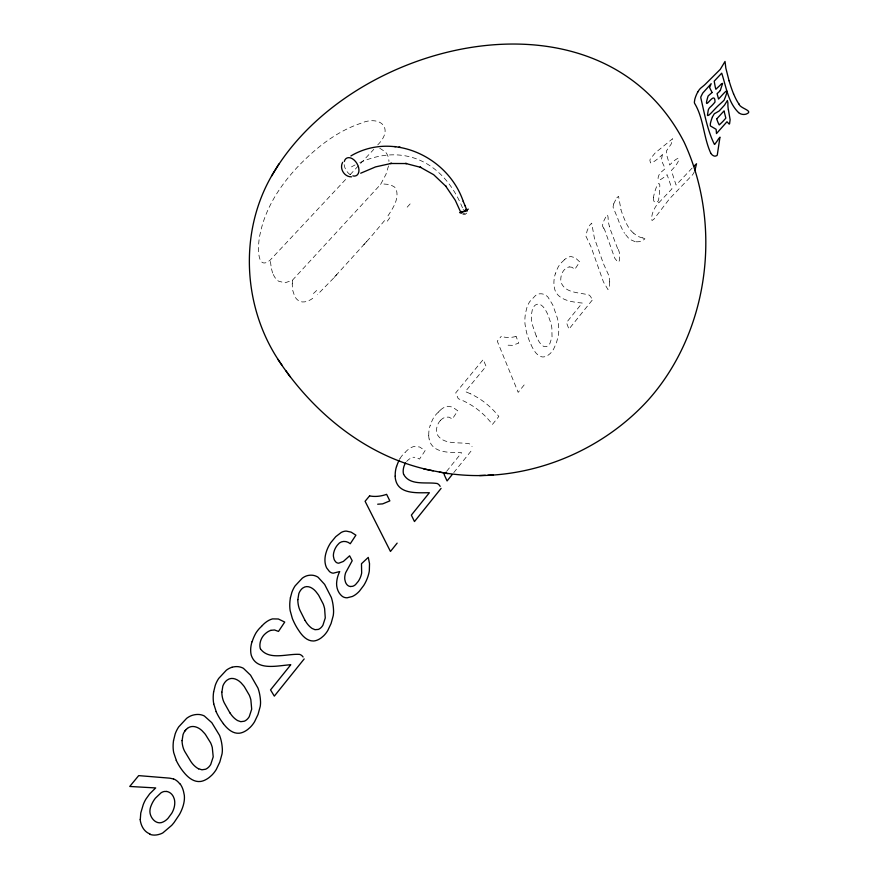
<?xml version="1.0" encoding="UTF-8"?>
<svg xmlns="http://www.w3.org/2000/svg" width="879" height="879" viewBox="0 0 879 879"><rect width="100%" height="100%" fill="white"/><g stroke="black" fill="none" stroke-linecap="round" stroke-linejoin="round"><path stroke-width="0.66" stroke-dasharray="4.39 3.3" d="M388.529 165.911L385.936 174.383L380.618 184.403L292.344 280.313L285.016 282.796L278.775 281.269A20.437 10.812 81.4 0 1 276.863 279.83L275.226 277.874A16.657 8.79 81 0 1 272.677 272.962M662.348 154.748L661.437 159.934A3.769 2.022 -77.4 0 0 661.667 160.967L665.205 168.636L661.931 171.471A56.652 30.633 -78.1 0 1 661.008 172.185A5.637 3.011 -77.1 0 0 659.613 173.844C658.426 175.492 656.338 181.865 660.415 179.635A57.179 30.831 -78 0 0 667.095 174.657L671.963 188.831L658.832 202.73M613.729 203.939L613.102 206.73A2.846 1.56 -76.5 0 0 613.19 207.543L617.684 218.234A106.183 56.52 -77.6 0 0 624.529 233.265M694.432 171.57L693.454 173.504A9.724 5.098 -77.3 0 1 691.454 175.932L669.523 198.797L653.855 219.223L652.042 220.508L651.537 218.915A12.954 6.9 -76.4 0 1 653.273 211.235L654.064 209.532A19.679 10.46 -76.4 0 1 658.81 202.642M616.838 197.819L618.552 196.303L620.959 209.631M466.683 213.125L464.881 214.586L462.684 214.421M387.98 215.838C392.836 208.301 399.033 199.39 396.396 189.996A9.944 8.933 -59.7 0 0 394.308 186.886L389.979 184.546L383.859 184.019A31.139 28.304 -74.3 0 0 383.255 184.052L380.618 184.403M384.541 220.585L371.279 236.44L332.866 278.885L317.352 294.718M377.739 144.892C394.66 127.807 379.706 114.852 360.522 123.412C335.877 131.696 315.143 148.617 297.377 167.164C279.786 185.996 265.15 208.631 260.063 234.221C258.184 241.022 255.317 272.512 270.15 260.129L347.326 177.646M453.762 472.616L472.968 448.686M524.159 384.925L518.181 392.375L497.283 341.151L501.294 336.283M592.171 300.2L568.922 329.153L566.472 322.571L582.217 303.035C571.548 302.013 555.693 300.047 554.199 286.675A16.668 9.405 -75 0 1 553.913 283.06A17.899 10.098 -75 0 1 555.286 273.852M446.609 471.353L461.64 452.696C450.334 452.443 431.974 453.575 429.128 439.017M406.669 461.475L407.285 460.794A16.536 9.878 -70.1 0 1 412.943 457.344M334.185 277.423L336.844 274.468M366.785 241.45L362.313 246.362M692.092 168.12L676.061 185.073L671.336 170.438C680.423 161.692 682.895 151.485 669.688 165.01L666.798 155.418L666.392 151.001L671.16 144.134L672.622 138.717L655.207 152.902L650.284 158.945A4.516 2.428 -77.4 0 0 649.889 160.582L650.614 162.923L653.526 161.89A88.186 48.169 -78.8 0 0 662.326 154.671M438.39 412.086L440.115 410.328M405.054 452.476L406.834 450.652A22.645 13.537 -70.2 0 1 414.657 446.356L419.701 447.037L425.117 450.663L419.525 459.102L416.152 457.322L412.954 457.278M440.489 420.404L439.896 421.063A9.449 5.593 -71.3 0 0 437.127 426.337A10.427 6.175 -71.3 0 0 436.863 433.754C442.653 445.378 458.761 441.774 469.276 443.752A15.954 9.251 -71 0 1 472.078 446.675M350.095 174.69L373.817 149.342M564.373 259.788L562.824 261.338A19.041 10.735 -75 0 0 558.429 266.59A24.425 13.745 -75 0 0 555.374 273.896M312.748 298.322C308.287 301.695 301.101 304.101 296.772 299.19A10.317 6.054 74.5 0 1 294.575 295.981L292.784 290.564L292.18 283.752M569.328 266.886L572.02 267.293L574.811 269.403L579.722 261.887L575.262 257.767L571.042 256.558A21.041 11.845 -75 0 0 564.362 259.777M635.176 241.703L629.32 239.132L624.529 233.276M642.604 237.802L644.922 238.835L642.692 240.571A38.127 20.58 -76.6 0 1 635.187 241.648M508.117 345.194L512.435 345.337L518.742 343.118L516.072 336.437M470.199 393.649L465.299 391.594L486.054 366.334L483.219 359.533L455.718 392.869L458.267 398.714C471.77 403.857 483.824 412.822 492.394 424.48L498.843 416.448A211.498 123.269 -67.9 0 0 470.188 393.693M617.629 248.592L610.037 228.749A107.095 57.179 -77.4 0 1 609.466 226.826L609.301 226.244M603.763 228.232L602.598 226.321A2.824 1.56 -76.1 0 1 602.5 225.244L603.686 221.277A39.511 21.568 -75.9 0 1 605.994 216.684L607.554 214.872L608.07 217.234A27.963 15.295 -76.5 0 0 609.356 226.178M531.015 344.777C533.41 349.556 536.245 355.545 541.947 356.885A19.81 11.185 -73.8 0 0 546.529 356.083A21.382 12.086 -73.8 0 0 548.331 355.039L550.045 353.655A16.888 9.526 -73.8 0 0 553.561 349.183L556.352 343.063L558.275 336.053A18.393 10.383 -73.8 0 0 558.736 331.218A49.213 28.084 -73.6 0 0 557.736 319.615A41.137 23.425 -73.7 0 0 557.44 318.231L552.737 304.859L547.925 297.069A28.337 16.174 -74.1 0 0 546.705 295.948A28.513 16.283 -74.1 0 0 539.783 293.806A18.272 10.438 -74.2 0 0 535.608 295.443L529.751 301.607A16.811 9.614 -74.2 0 0 526.982 307.342L525.51 313.166A29.721 16.91 -74.3 0 0 525.027 324.318L526.433 332.064A98.019 54.685 -75.2 0 0 531.059 344.733M536.234 336.064L532.619 325.494A28.062 15.921 -74.4 0 1 531.345 315.067L532.344 309.628A7.537 4.307 -74.2 0 1 533.751 306.815A7.977 4.56 -74.2 0 1 534.355 306.035A7.482 4.274 -74.2 0 1 535.663 304.859C540.486 302.024 544.53 307.969 546.397 311.682A80.604 46.477 -72.9 0 1 547.727 314.308L550.946 323.307A46.488 26.59 -73.4 0 1 551.847 327.933L552.034 336.844L549.957 343.337A7.197 4.065 -73.8 0 1 548.221 345.513L547.903 345.777A8.636 4.878 -73.8 0 1 546.145 346.667L543.618 346.392L541.398 344.733A45.796 25.766 -74.5 0 1 536.278 336.02M272.611 273.028L270.721 265.941M271.018 265.887A28.688 16.514 81.9 0 1 270.468 260.173M379.728 148.342A27.721 23.612 -63.3 0 1 380.288 148.551L385.321 151.88A16.02 13.581 -55.3 0 1 387.991 156.297L388.705 159.044A19.679 16.734 -53.8 0 1 388.936 161.417M389.902 217.596A91.295 63.936 -62.2 0 1 386.288 222.497M407.186 207.169A210.707 1.318 -47.8 0 1 411.207 202.73M316.616 290.477A88.361 45.038 -77.2 0 1 312.32 294.454M292.52 283.862A35.347 23.689 72.5 0 1 292.674 280.467M359.83 162.637A158.561 100.865 -73.1 0 1 463.453 210.312M351.501 166.878A158.561 100.865 -73.1 0 1 355.072 164.955M350.227 174.712A9.988 6.384 60.2 0 1 344.128 162.615M465.002 213.168A3.219 1.912 -20.5 0 1 462.64 213.663M463.046 209.839A3.219 1.912 -20.5 0 1 463.694 209.609M399.989 458.519A20.492 12.262 -70.2 0 1 405.065 452.542M399.538 459.398A26.282 15.701 -70.2 0 1 400 458.541M440.478 420.338A16.272 9.614 -71.2 0 1 445.983 417.118L449.081 417.173L452.322 419.041L457.761 410.801L452.553 407.054L447.686 406.274A22.283 13.185 -71.3 0 0 440.115 410.317M438.401 412.152A20.162 11.943 -71.3 0 0 433.479 417.954A25.865 15.295 -71.3 0 0 430.161 425.777M428.776 435.314A18.964 11.24 -71.3 0 1 430.051 425.755M429.139 439.017A17.657 10.471 -71.3 0 1 428.71 435.347M516.083 336.393A68.408 39.83 -75 0 1 501.283 336.349M591.446 298.146A15.064 8.34 -74.5 0 0 589.062 295.036C579.69 292.333 565.01 293.476 561.055 282.258A9.845 5.549 -75 0 1 561.417 275.083A8.922 5.032 -75 0 1 563.944 270.205L564.483 269.622A15.361 8.647 -75 0 1 569.328 266.941M603.785 228.188A28.018 15.602 -75.6 0 1 605.532 232.254L614.751 258.195L617.651 261.854L618.805 261.81L619.497 260.327A7.988 4.362 -75.5 0 0 619.684 259.206L619.574 254.218A15.525 8.504 -75.5 0 0 617.706 248.46M613.685 203.906A35.281 19.206 -76.3 0 1 616.86 197.874M642.582 237.912A58.19 31.237 -77 0 1 633.605 233.111M633.561 233.199A62.343 33.468 -77.1 0 1 626.002 222.64A130.641 68.914 -78 0 1 620.926 209.663M609.718 281.895L609.312 287.719L607.938 289.477L603.466 281.994L591.073 246.955L586.117 236.561A2.34 1.308 -75.9 0 1 585.93 235.913L587.106 230.858A36.193 19.986 -75.8 0 1 589.842 225.09L591.677 223.167L594.413 238.22L603.346 263.458L609.004 275.907L609.718 281.895M653.515 197.676C652.504 204.214 659.272 203.873 658.876 197.511A49.059 26.733 -76.7 0 0 659.81 184.975C658.217 178.569 653.372 195.567 653.515 197.676"/><path stroke-width="1.32" d="M182.107 740.612L183.052 734.525A9.021 5.56 -62.3 0 1 187.403 728.405M221.882 692.158L222.826 686.147A8.823 5.439 -63.7 0 1 224.584 682.763A9.328 5.746 -63.8 0 1 225.365 681.763A8.746 5.395 -63.8 0 1 227.079 680.137C232.166 676.138 238.89 679.819 242.307 684.236A95.328 58.212 -62 0 1 244.307 686.62L249.317 695.19A54.674 33.369 -62.9 0 1 250.856 699.794L251.691 709.155L249.273 716.605A8.416 5.098 -63.7 0 1 247.043 719.407L246.614 719.78A10.108 6.12 -63.7 0 1 244.263 721.219L240.769 721.681L237.616 720.582A53.289 32.435 -64.6 0 1 230.001 712.88M297.86 599.588L298.805 593.721A8.46 5.175 -66.5 0 1 300.475 590.479A8.955 5.472 -66.5 0 1 301.211 589.534A8.394 5.131 -66.5 0 1 302.815 588.029C307.815 584.271 313.935 588.589 316.879 592.875A91.141 55.542 -64.8 0 1 318.703 595.325L323.241 604.049A52.355 31.82 -65.6 0 1 324.615 608.675L325.274 617.937L322.945 625.145A8.076 4.856 -66.3 0 1 320.846 627.793L320.439 628.133A9.691 5.834 -66.3 0 1 318.242 629.43L315.001 629.694L312.089 628.441A51.18 30.897 -67.2 0 1 305.123 620.442M173.537 740.579L175.196 733.877A20.118 12.405 -62.3 0 1 178.734 726.856L186.634 718.352A21.854 13.471 -62.3 0 1 192.479 715.264A34.16 20.986 -62.2 0 1 202.533 715.22A33.94 20.843 -62.2 0 1 204.357 716L211.806 722.681L219.508 735.305A49.389 30.095 -61.9 0 1 220.025 736.69A59.168 36.072 -61.7 0 1 222.321 748.655A21.997 13.328 -62.4 0 1 222.035 753.918L219.827 761.994L216.311 769.411A20.206 12.229 -62.3 0 1 211.652 775.333L209.312 777.377A25.59 15.514 -62.4 0 1 206.818 779.091A23.7 14.361 -62.3 0 1 200.357 781.486C193.556 782.244 187.82 777.267 183.843 772.333A115.775 70.749 -64.3 0 1 176.25 760.423M213.641 691.883L215.278 685.279A19.657 12.119 -63.7 0 1 218.728 678.412L226.375 670.194A21.36 13.163 -63.8 0 1 232.012 667.282M694.882 170.46L696.531 163.769L693.817 166.263M712.364 117.072L714.242 113.82A4.098 2.121 -78.1 0 1 715.198 113.27L719.165 110.985L724.604 105.062A31.172 15.866 -78 0 1 724.911 104.48L727.383 100.503L727.911 102.909A21.986 11.185 -78.4 0 0 728.383 109.82M342.656 162.296C339.151 168.548 344.359 177.042 351.512 176.844M275.094 170.196C237.813 228.815 241.835 309.111 282.027 365.246M275.424 169.702C356.797 38.006 601.214 -18.514 684.027 141.958C722.637 224.694 709.452 331.229 648.317 399.912C596.687 456.805 515.259 486.285 439.379 472.023M271.523 176.119L278.852 164.01M720.297 90.471L722.604 83.384L721.198 84.076A71.485 37.478 -79.7 0 1 719.769 85.571L715.858 89.273A86.428 43.576 -79.4 0 1 715.209 86.779L714.198 81.176L721.703 73.177C726.153 86.549 728.01 102.294 738.569 112.578M304.189 658.92L274.325 696.124L270.534 689.905L290.784 664.766C278.28 665.359 256.932 671.501 251.372 655.558A19.349 11.888 -65.1 0 1 250.735 651.822A20.777 12.767 -65.1 0 1 252.02 641.692M397.143 543.134L390.463 551.452L365.104 501.294L369.609 495.833M441.093 488.394L414.47 521.555L411.35 515.116L429.381 492.734C417.877 492.658 398.912 494.69 395.616 479.846A17.943 10.746 -70.2 0 1 395.165 476.154M452.092 474.693L447.081 480.934L444.104 474.462L445.774 472.397M261.546 626.309L263.557 624.233A24.403 14.976 -65.2 0 1 272.501 618.893L278.357 618.992L284.73 622.079L278.489 631.419L274.534 629.979L270.831 630.32M712.067 92.515L708.518 95.624A3.241 1.692 -78.4 0 0 708.067 96.163C702.09 115.654 715.154 88.241 714.979 102.052A45.082 23.623 -79 0 1 710.342 107.018L709.375 107.985A5.944 3.087 -78.2 0 0 708.265 110.051L707.474 115.182A1.198 0.626 -78.2 0 0 707.76 115.567L708.87 115.127A60.519 31.809 -79.1 0 0 712.484 111.622L716.297 107.579A92.273 46.785 -77.1 0 1 720 104.041L723.175 101.118A40.412 20.975 -79 0 0 724.12 100.173C730.042 85.461 725.988 91.031 718.561 99.041L717.066 93.624L717.594 93.163A35.347 18.404 -79.1 0 0 720.308 90.515M187.436 728.35C192.589 724.219 199.599 727.57 203.291 732.042A97.69 59.541 -60.6 0 1 205.378 734.383L210.641 742.865A55.97 34.138 -61.4 0 1 212.278 747.458L213.212 756.852L210.74 764.433A8.614 5.219 -62.3 0 1 208.444 767.323L208.004 767.708A10.339 6.263 -62.3 0 1 205.565 769.235L201.939 769.795L198.654 768.784M459.574 212.652L464.002 211.542L468.309 209.103M464.002 211.542L467.496 209.565M360.698 173.218L375.597 166.889L391.638 163.329L390.397 163.494L406.581 163.549L405.549 163.428L420.92 167.417L420.107 167.12L433.666 174.701L445.939 186.337L445.576 185.908L455.311 200.335L461.025 212.916M350.908 155.924C393.166 131.004 448.213 156.901 463.365 201.676M464.947 210.828L462.288 211.872M479.582 475.55L485.362 475.308M487.878 475.187L493.13 474.968M350.644 586.513L352.754 586.26A9.933 5.944 -67.6 0 0 355.599 584.535L358.269 581.349A13.295 7.966 -67.6 0 0 361.665 573.02L361.478 563.725L368.279 557.385L369.521 563.659L369.323 570.878A19.986 11.965 -67.7 0 1 368.686 573.954A24.942 14.954 -67.6 0 1 363.796 585.381L359.401 591.171A24.063 14.427 -67.6 0 1 352.336 596.478L347.161 597.786A21.535 12.899 -67.6 0 1 342.217 596.292C337.756 592.754 335.943 586.645 336.789 581.118A17.888 10.735 -67.5 0 1 339.723 571.559L333.251 573.185A17.075 10.383 -67.7 0 1 329.438 571.504L326.746 568.032A20.766 12.636 -67.8 0 1 325.043 562.164A18.382 11.196 -67.7 0 1 325.823 553.506L326.614 550.979A23.052 14.009 -67.8 0 1 327.263 549.254A22.722 13.811 -67.8 0 1 330.812 542.618L335.756 536.662L341.206 532.476A19.503 11.856 -67.9 0 1 346.26 531.092L351.095 532.125L355.896 535.168L350.26 543.738C346.579 540.475 340.656 540.53 337.734 544.749A11.306 6.878 -67.8 0 0 334.987 549.012A12.702 7.713 -67.8 0 0 334.218 550.935L333.69 552.825A9.493 5.779 -67.8 0 0 333.438 556.374L334.031 559.088A15.921 9.669 -67.9 0 0 334.712 560.549L335.833 562A11.141 6.768 -67.8 0 0 338.778 563.186L343.359 561.439L349.611 555.803L352.204 560.725L345.689 572.658A10.911 6.549 -67.6 0 0 345.304 573.899A11.053 6.636 -67.6 0 0 344.821 579.492L345.436 581.997A16.943 10.152 -67.7 0 0 346.051 583.37A14.339 8.592 -67.7 0 0 350.644 586.535M394.462 146.529L395.605 146.661M398.956 147.013L400.066 147.145M166.625 791.474L164.483 791.463A12.372 7.515 -60.9 0 0 161.121 792.748L155.385 798.187A18.217 11.042 -60.9 0 0 150.683 806.867A10.68 6.494 -60.8 0 0 149.99 809.966C148.98 816.767 155.968 825.7 163.175 821.92A14.108 8.537 -60.9 0 0 168.054 818.283L171.79 813.207A14.613 8.845 -60.9 0 0 174.514 805.79A16.833 10.196 -60.9 0 0 174.251 798.934L173.416 796.77A23.975 14.525 -60.7 0 0 166.647 791.43M277.885 359.291C313.55 413.602 368.345 458.201 433.182 470.814M423.788 468.979L447.861 473.671M377.684 504.216L382.651 503.876L389.847 500.876L386.617 494.339A72.627 44.455 -70.8 0 1 369.587 495.91M223.343 723.681C227.09 728.603 232.485 733.778 239.165 733.229A23.173 14.031 -63.7 0 0 245.406 731.042A25.008 15.163 -63.7 0 0 247.812 729.405L250.075 727.449A19.756 11.954 -63.7 0 0 254.591 721.703L258.03 714.44L260.206 706.485A21.503 13.031 -63.7 0 0 260.514 701.266A57.794 35.248 -63.1 0 0 258.382 689.312A48.257 29.403 -63.3 0 0 257.888 687.938L250.559 675.182L243.439 668.348A33.171 20.36 -63.6 0 0 241.692 667.524A33.391 20.503 -63.6 0 0 232.023 667.249M739.008 104.008C739.865 108.524 754.468 110.798 746.238 114.083A30.216 15.284 -78.6 0 1 738.558 112.6M285.961 370.795L290.081 376.695M229.946 712.946L224.266 702.848A32.743 20.063 -64.2 0 1 221.805 692.191M305.079 620.497L299.937 610.246A31.413 19.107 -66.9 0 1 297.794 599.621M710.726 153.067C703.442 137.223 703.683 118.247 694.586 103.315A3.318 1.747 -78.4 0 1 694.377 102.096L694.828 99.206A20.008 10.449 -78.4 0 1 697.739 92.086M176.305 760.368L173.701 752.6A35.512 21.81 -62.5 0 1 173.515 740.579M465.068 205.675L466.815 210.18M463.189 201.28L465.233 206.049M216.168 711.594L213.718 703.815M260.481 648.922C269.282 660.744 287.213 653.515 299.607 654.383A17.47 10.471 -65.2 0 1 303.068 656.976M403.615 474.308C409.878 486.043 426.403 481.736 437.237 483.527A16.218 9.493 -69.9 0 1 440.159 486.384M729.076 80.835L725.801 67.98A42.774 21.711 -79.2 0 1 725.713 67.123L725.021 61.464L720.242 69.397L705.419 84.142A114.226 60.948 -80.4 0 1 704.101 85.362L701.497 87.493A14.251 7.45 -78.4 0 0 697.75 92.119M728.405 109.798L730.119 119.72L729.581 123.697A1.22 0.626 -78 0 1 729.196 124.082L726.977 121.763L716.484 133.564L716.132 129.323L710.529 126.005A1.901 0.989 -78 0 1 710.276 125.312L710.364 123.609A19.14 9.856 -78 0 1 712.408 117.116M140.299 819.349L140.772 812.998L143.222 804.703A21.184 12.888 -60.8 0 1 145.925 799.088L149.716 793.803L155.682 787.936L129.729 786.463L138.684 775.619L169.581 778.146A93.833 56.245 -59.8 0 1 173.46 779.036M344.304 161.494A9.988 6.384 60.2 0 1 352.281 158.681A9.988 6.384 60.2 0 1 358.951 169.933A9.988 6.384 60.2 0 1 352.853 175.91M465.398 209.455A3.219 1.912 -20.5 0 1 466.892 211.421M461.211 213.125A3.219 1.912 -20.5 0 1 461.112 211.367M173.537 778.893A38.039 23.074 -60.7 0 1 179.679 783.749M179.843 783.541A39.907 24.205 -60.7 0 1 184.008 793.759L184.326 795.352A23.129 13.998 -61 0 1 183.293 805.318L182.997 806.307A27.897 16.91 -61 0 1 179.525 814.383L174.163 822.403A45.884 27.996 -60.9 0 1 171.691 825.359L162.879 832.863A20.261 12.24 -60.8 0 1 159.901 834.138A30.842 18.701 -60.9 0 1 149.902 834.325M150.067 833.973A35.523 21.557 -61 0 1 140.124 819.459M198.61 768.861A54.476 33.215 -63.2 0 1 190.688 761.258L184.667 751.314A33.479 20.547 -62.8 0 1 182.03 740.656M184.854 731.075A9.548 5.889 -62.3 0 1 185.656 730.042M213.729 703.804A34.721 21.305 -63.9 0 1 213.619 691.883M223.387 723.615A113.369 69.056 -65.6 0 1 216.113 711.649M260.459 648.944A11.416 7.01 -65.2 0 1 260.514 641.241A10.35 6.362 -65.1 0 1 263.656 635.352L264.359 634.594A17.833 10.922 -65.1 0 1 270.82 630.386M261.568 626.375A22.085 13.57 -65.1 0 0 255.855 633.122A28.326 17.36 -65.2 0 0 252.141 641.703M403.593 474.33A10.592 6.34 -70.2 0 1 403.824 466.859A9.603 5.746 -70.2 0 1 405.571 462.958M396.605 466.485A26.282 15.701 -70.2 0 1 399.077 460.299M395.231 476.121A19.272 11.537 -70.2 0 1 396.495 466.452M712.056 92.526A37.039 19.459 -78.1 0 0 710.617 89.68L709.595 87.537L711.177 83.681L702.739 93.075L700.904 96.734A2.67 1.395 -78.5 0 0 700.816 97.877C704.453 113.358 707.375 130.411 714.429 144.376A1.868 0.967 -77.7 0 0 714.946 144.134L717.451 140.607A92.581 49.015 -78.8 0 0 718.418 139.014L719.978 137.146L717.308 154.836A1.89 0.978 -77.5 0 1 716.846 155.638L715.012 156.187A18.151 9.35 -77.8 0 1 710.693 153.133M738.975 104.074A79.582 39.753 -79.3 0 1 733.525 93.592M733.471 93.657A158 77.121 -80.1 0 1 729.087 80.813M290.422 597.753L290.235 598.874A33.303 20.294 -66.7 0 0 290.169 610.63L292.333 618.431A109.062 65.705 -68.2 0 0 298.871 630.661C302.09 635.649 306.936 641.077 313.374 641A22.228 13.383 -66.3 0 0 319.187 639.176A23.986 14.449 -66.4 0 0 321.439 637.693L323.56 635.88A18.953 11.394 -66.3 0 0 327.812 630.463L331.086 623.486L333.207 615.761A20.624 12.416 -66.4 0 0 333.559 610.641A55.366 33.611 -65.8 0 0 331.724 598.742A46.235 28.04 -66 0 0 331.284 597.357L324.637 584.403L318.121 577.283A31.798 19.404 -66.3 0 0 316.506 576.371A32.007 19.525 -66.3 0 0 307.551 575.591A20.492 12.537 -66.5 0 0 302.288 578.195L295.102 585.886A18.855 11.548 -66.5 0 0 291.828 592.468L290.422 597.753M716.945 118.698L716.901 118.896A1.165 0.604 -78.1 0 0 716.879 119.456L717.956 122.346A79.319 40.06 -79 0 0 718.539 123.543L719.231 124.928L719.769 124.444A111.435 58.563 -79.6 0 0 723.032 121.291L725.845 118.138L724.615 113.303A62.64 31.523 -78.7 0 1 724.087 110.831L716.945 118.698"/></g></svg>
